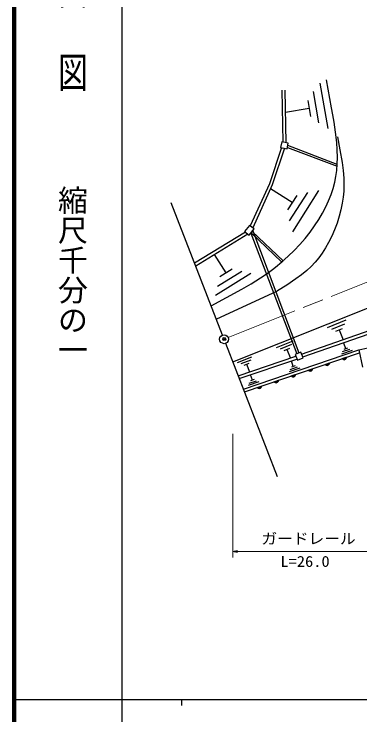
# Model space of a CAD drawing. Units: millimetres, scale not verified. Extents: x 40000 to 680000, y 20000 to 380000.
# Drawn here: x 40000 to 97796, y 202409 to 319658 of the extents above; entities that cross this region are included whole.
import ezdxf
from ezdxf.enums import TextEntityAlignment as Align

# ---------------------------------------------------------------- set-up
doc = ezdxf.new("R2010")
doc.units = ezdxf.units.MM
doc.header["$LTSCALE"] = 1000
doc.header["$PDMODE"] = 32
doc.header["$PDSIZE"] = 500
doc.linetypes.add('CHAIN', pattern=[18.5, 12, -1.5, 3.5, -1.5])
for name, color, linetype, lineweight in [('M-BGD', 7, 'Continuous', 25), ('M-BMK', 2, 'CHAIN', 13), ('M-BMK-OTRS', 5, 'Continuous', 25), ('M-BMK-SRVR', 3, 'Continuous', 25), ('M-OTRS', 6, 'Continuous', 25), ('M-STR-HTXT', 7, 'Continuous', 13), ('M-TTL', 2, 'Continuous', 140), ('M-TTL-BAND', 7, 'Continuous', 25)]:
    doc.layers.add(name, color=color, linetype=linetype, lineweight=lineweight)
doc.styles.add('@ＭＳ ゴシック', font='')
doc.styles.add('ＭＳ ゴシック', font='')
doc.styles.get('@ＭＳ ゴシック').set_extended_font_data('@MS Gothic')
doc.styles.get('ＭＳ ゴシック').set_extended_font_data('MS Gothic')

msp = doc.modelspace()

# ---------------------------------------------------------------- linework, layer by layer
at = {"layer": 'M-BGD'}
for p, q in [((93041, 303968), (92211, 308676)), ((91093, 308068), (92424, 300523)), ((84763, 306921), (84936, 298214)), ((85263, 306931), (85438, 298109)), ((90946, 301474), (90027, 306687)), ((89060, 305187), (89528, 302533)), ((89294, 303860), (85351, 303165)), ((93256, 302768), (93041, 303968)), ((93462, 301569), (93256, 302768)), ((93721, 299869), (93462, 301569)), ((93917, 298187), (93721, 299869)), ((94016, 299105), (94441, 296963)), ((84728, 298258), (84536, 297344)), ((85808, 298031), (84728, 298258)), ((85616, 297117), (85808, 298031)), ((94009, 296921), (93917, 298187)), ((84696, 297310), (82671, 291251)), ((85189, 297207), (83136, 291068)), ((84536, 297344), (85616, 297117)), ((85666, 297356), (93960, 294183)), ((94003, 294488), (85728, 297653)), ((94041, 295661), (94009, 296921)), ((94441, 296963), (94804, 294823)), ((94011, 294577), (94041, 295661)), ((93922, 293508), (94011, 294577)), ((94804, 294823), (94969, 293511)), ((93777, 292505), (93922, 293508)), ((94969, 293511), (95075, 292201)), ((93574, 291520), (93777, 292505)), ((95075, 292201), (95106, 291111)), ((82671, 291251), (79466, 284217)), ((83136, 291068), (79872, 283901)), ((93300, 290495), (93574, 291520)), ((95106, 291111), (95077, 290023)), ((86449, 288109), (82854, 290402)), ((86027, 285047), (89060, 289799)), ((90890, 290115), (86502, 283236)), ((92966, 289481), (93300, 290495)), ((95077, 290023), (94989, 289017)), ((87221, 289319), (85677, 286899)), ((92552, 288425), (92966, 289481)), ((94989, 289017), (94840, 288005)), ((91531, 286327), (92084, 287394)), ((92084, 287394), (92552, 288425)), ((94840, 288005), (94619, 286929)), ((90922, 285282), (91531, 286327)), ((94619, 286929), (94336, 285851)), ((90225, 284210), (90922, 285282)), ((94336, 285851), (93968, 284698)), ((79344, 284312), (78525, 283260)), ((80117, 283710), (79344, 284312)), ((89474, 283167), (90225, 284210)), ((93968, 284698), (93538, 283550)), ((78662, 283153), (70178, 277956)), ((79084, 282825), (70361, 277482)), ((78525, 283260), (79298, 282658)), ((79298, 282658), (80117, 283710)), ((79584, 283025), (87234, 262836)), ((79612, 283061), (84731, 278170)), ((79797, 283299), (84938, 278386)), ((79871, 283394), (87606, 262983)), ((88642, 282115), (89474, 283167)), ((93538, 283550), (93077, 282478)), ((87763, 281101), (88642, 282115)), ((92563, 281434), (92048, 280521)), ((93077, 282478), (92563, 281434)), ((86805, 280090), (87763, 281101)), ((92048, 280521), (91480, 279635)), ((75426, 276341), (73511, 279437)), ((84754, 278189), (85815, 279132)), ((85815, 279132), (86805, 280090)), ((91480, 279635), (90915, 278863)), ((83672, 277308), (84754, 278189)), ((84938, 278386), (84731, 278170)), ((90306, 278130), (89644, 277436)), ((90915, 278863), (90306, 278130)), ((76468, 276985), (74384, 275697)), ((82433, 276382), (83672, 277308)), ((88933, 276777), (88035, 276038)), ((89644, 277436), (88933, 276777)), ((79584, 276237), (73660, 272575)), ((73966, 274142), (78059, 276673)), ((81174, 275517), (82433, 276382)), ((88035, 276038), (87086, 275336)), ((78080, 273625), (79637, 274542)), ((79637, 274542), (81174, 275517)), ((87086, 275336), (85570, 274318)), ((73795, 268613), (84006, 273334)), ((75510, 272217), (78080, 273625)), ((85570, 274318), (84006, 273334)), ((72922, 270868), (75510, 272217)), ((76547, 261505), (100453, 271001)), ((88050, 262783), (107171, 269452)), ((88233, 262318), (107623, 269080)), ((92348, 267230), (95492, 268479)), ((95213, 267755), (93040, 266892)), ((93775, 266608), (94881, 267047)), ((94328, 266828), (94981, 265185)), ((97590, 263479), (110904, 266379)), ((83854, 263903), (86628, 265005)), ((86381, 264366), (84465, 263605)), ((95409, 263676), (95091, 264611)), ((78319, 256929), (97590, 263479)), ((78499, 256462), (97696, 262987)), ((85113, 263354), (86089, 263742)), ((85601, 263548), (86177, 262098)), ((87923, 263107), (86957, 262727)), ((86957, 262727), (87333, 261771)), ((88298, 262151), (87923, 263107)), ((96502, 263395), (94712, 262787)), ((94889, 263183), (96125, 263603)), ((95723, 263783), (95094, 263569)), ((97590, 263479), (98215, 260590)), ((77349, 261379), (79753, 262334)), ((77454, 259162), (87086, 262400)), ((77635, 258696), (87269, 261934)), ((79539, 261780), (77878, 261120)), ((86649, 260703), (86331, 261639)), ((87333, 261771), (88298, 262151)), ((94842, 262016), (95505, 262242)), ((94893, 261949), (94842, 262016)), ((95502, 262195), (94872, 261981)), ((94954, 261898), (94893, 261949)), ((94903, 261945), (95500, 262148)), ((95489, 262098), (94944, 261912)), ((95044, 261847), (94954, 261898)), ((94988, 261881), (95470, 262045)), ((95444, 261990), (95043, 261854)), ((95130, 261832), (95044, 261847)), ((95216, 261833), (95130, 261832)), ((95135, 261839), (95382, 261923)), ((95319, 261868), (95216, 261833)), ((95389, 261919), (95319, 261868)), ((95448, 261984), (95389, 261919)), ((95488, 262079), (95448, 261984)), ((95504, 262156), (95488, 262079)), ((95505, 262242), (95504, 262156)), ((78440, 260903), (79286, 261239)), ((78863, 261071), (79362, 259814)), ((87742, 260423), (85952, 259815)), ((86129, 260211), (87366, 260631)), ((86964, 260810), (86334, 260596)), ((89161, 260086), (89824, 260311)), ((89824, 260311), (89823, 260226)), ((92001, 261051), (92664, 261276)), ((92052, 260983), (92001, 261051)), ((92662, 261229), (92032, 261015)), ((92114, 260932), (92052, 260983)), ((92063, 260980), (92659, 261182)), ((92648, 261132), (92103, 260947)), ((92203, 260881), (92114, 260932)), ((92147, 260916), (92629, 261080)), ((92604, 261025), (92203, 260888)), ((92290, 260866), (92203, 260881)), ((92376, 260868), (92290, 260866)), ((92295, 260874), (92541, 260957)), ((92479, 260903), (92376, 260868)), ((92548, 260954), (92479, 260903)), ((92607, 261019), (92548, 260954)), ((92647, 261114), (92607, 261019)), ((92663, 261191), (92647, 261114)), ((92664, 261276), (92663, 261191)), ((79815, 258393), (79497, 259329)), ((86320, 259120), (86983, 259346)), ((86981, 259299), (86351, 259085)), ((86382, 259049), (86978, 259251)), ((86967, 259202), (86422, 259016)), ((86466, 258985), (86948, 259149)), ((86966, 259183), (86927, 259088)), ((86983, 259260), (86966, 259183)), ((86983, 259346), (86983, 259260)), ((89212, 260018), (89161, 260086)), ((89821, 260264), (89192, 260050)), ((89273, 259967), (89212, 260018)), ((89222, 260014), (89819, 260217)), ((89808, 260167), (89263, 259982)), ((89363, 259916), (89273, 259967)), ((89307, 259950), (89789, 260114)), ((89763, 260059), (89362, 259923)), ((89449, 259901), (89363, 259916)), ((89536, 259902), (89449, 259901)), ((89454, 259908), (89701, 259992)), ((89638, 259937), (89536, 259902)), ((89708, 259989), (89638, 259937)), ((89767, 260053), (89708, 259989)), ((89807, 260148), (89767, 260053)), ((89823, 260226), (89807, 260148)), ((80908, 258113), (79118, 257505)), ((79295, 257901), (80532, 258321)), ((80129, 258500), (79500, 258286)), ((83480, 258155), (84143, 258380)), ((83531, 258087), (83480, 258155)), ((84140, 258333), (83511, 258119)), ((83593, 258036), (83531, 258087)), ((83541, 258083), (84138, 258286)), ((84127, 258236), (83582, 258051)), ((83682, 257985), (83593, 258036)), ((83626, 258020), (84108, 258184)), ((84082, 258129), (83681, 257992)), ((83768, 257970), (83682, 257985)), ((83855, 257972), (83768, 257970)), ((83773, 257977), (84020, 258061)), ((83957, 258007), (83855, 257972)), ((84027, 258058), (83957, 258007)), ((84086, 258123), (84027, 258058)), ((84126, 258217), (84086, 258123)), ((84142, 258295), (84126, 258217)), ((84143, 258380), (84142, 258295)), ((86371, 259053), (86320, 259120)), ((86433, 259001), (86371, 259053)), ((86522, 258951), (86433, 259001)), ((86923, 259094), (86522, 258958)), ((86609, 258936), (86522, 258951)), ((86695, 258937), (86609, 258936)), ((86614, 258943), (86861, 259027)), ((86798, 258972), (86695, 258937)), ((86867, 259023), (86798, 258972)), ((86927, 259088), (86867, 259023)), ((80640, 257190), (81302, 257415)), ((80690, 257122), (80640, 257190)), ((81300, 257368), (80670, 257154)), ((80752, 257071), (80690, 257122)), ((80701, 257118), (81297, 257321)), ((81287, 257271), (80741, 257086)), ((80841, 257020), (80752, 257071)), ((80785, 257054), (81267, 257218)), ((81242, 257163), (80841, 257027)), ((80928, 257005), (80841, 257020)), ((81014, 257007), (80928, 257005)), ((80933, 257012), (81180, 257096)), ((81117, 257041), (81014, 257007)), ((81186, 257093), (81117, 257041)), ((81246, 257157), (81186, 257093)), ((81286, 257252), (81246, 257157)), ((81302, 257330), (81286, 257252)), ((81302, 257415), (81302, 257330))]:
    msp.add_line(p, q, dxfattribs=at)
at = {"layer": 'M-BMK'}
msp.add_line((75789, 265541), (167917, 302322), dxfattribs=at)
at = {"layer": 'M-BMK-OTRS'}
for p, q in [((74821, 265962), (66252, 288097)), ((84013, 242222), (75363, 264564))]:
    msp.add_line(p, q, dxfattribs=at)
at = {"layer": 'M-BMK-SRVR'}
msp.add_circle((75092, 265263), 746, dxfattribs=at)
at = {"layer": 'M-OTRS'}
for radius in [31.3, 25, 18.8, 12.5, 6.3]:
    msp.add_circle((75126, 265295), radius, dxfattribs=at)
msp.add_point((75124, 265290), dxfattribs=at)
at = {"layer": 'M-STR-HTXT'}
for p, q in [((76550, 249461), (76556, 228755)), ((77306, 229943), (76556, 229755)), ((76633, 229755), (77287, 229915)), ((76710, 229755), (77259, 229886)), ((76785, 229755), (77231, 229858)), ((76862, 229755), (77203, 229830)), ((77203, 229830), (77203, 229680)), ((77231, 229858), (77231, 229652)), ((77259, 229886), (77259, 229624)), ((77287, 229915), (77287, 229596)), ((77306, 229568), (77306, 229943)), ((76556, 229755), (100465, 229762)), ((76556, 229755), (77306, 229568)), ((77287, 229596), (76635, 229755)), ((77259, 229624), (76710, 229755)), ((77231, 229652), (76785, 229755)), ((77203, 229680), (76862, 229755)), ((76937, 229755), (77175, 229802)), ((77175, 229708), (76937, 229755)), ((77014, 229755), (77147, 229774)), ((77147, 229755), (77014, 229755)), ((77147, 229736), (77014, 229755)), ((77147, 229774), (77147, 229736)), ((77175, 229802), (77175, 229708))]:
    msp.add_line(p, q, dxfattribs=at)
at = {"layer": 'M-TTL'}
msp.add_line((40000, 380000), (40000, 20000), dxfattribs=at)
at = {"layer": 'M-TTL-BAND'}
for p, q in [((58000, 370000), (58000, 20000)), ((40000, 205000), (579000, 205000)), ((68000, 205000), (68000, 204000))]:
    msp.add_line(p, q, dxfattribs=at)

# ---------------------------------------------------------------- texts
at = {"layer": 'M-STR-HTXT', "style": 'ＭＳ ゴシック'}
for s, width, p in [('ガードレール', 1.05, (81325, 230439)), ('L=26.0', 1.1, (84503, 226632))]:
    msp.add_text(s, height=1833, dxfattribs=dict(at, width=width)).set_placement(p, align=Align.BOTTOM_LEFT)
at = {"layer": 'M-TTL-BAND', "style": '@ＭＳ ゴシック', "width": 1.4}
msp.add_text('平  面  図', height=3666, rotation=270, dxfattribs=at).set_placement((49777, 306475), align=Align.MIDDLE_RIGHT)
at = {"layer": 'M-TTL-BAND', "style": '@ＭＳ ゴシック'}
msp.add_text('縮尺千分の一', height=3666, rotation=270, dxfattribs=at).set_placement((49777, 261030), align=Align.MIDDLE_RIGHT)

doc.saveas('drawing.dxf')
